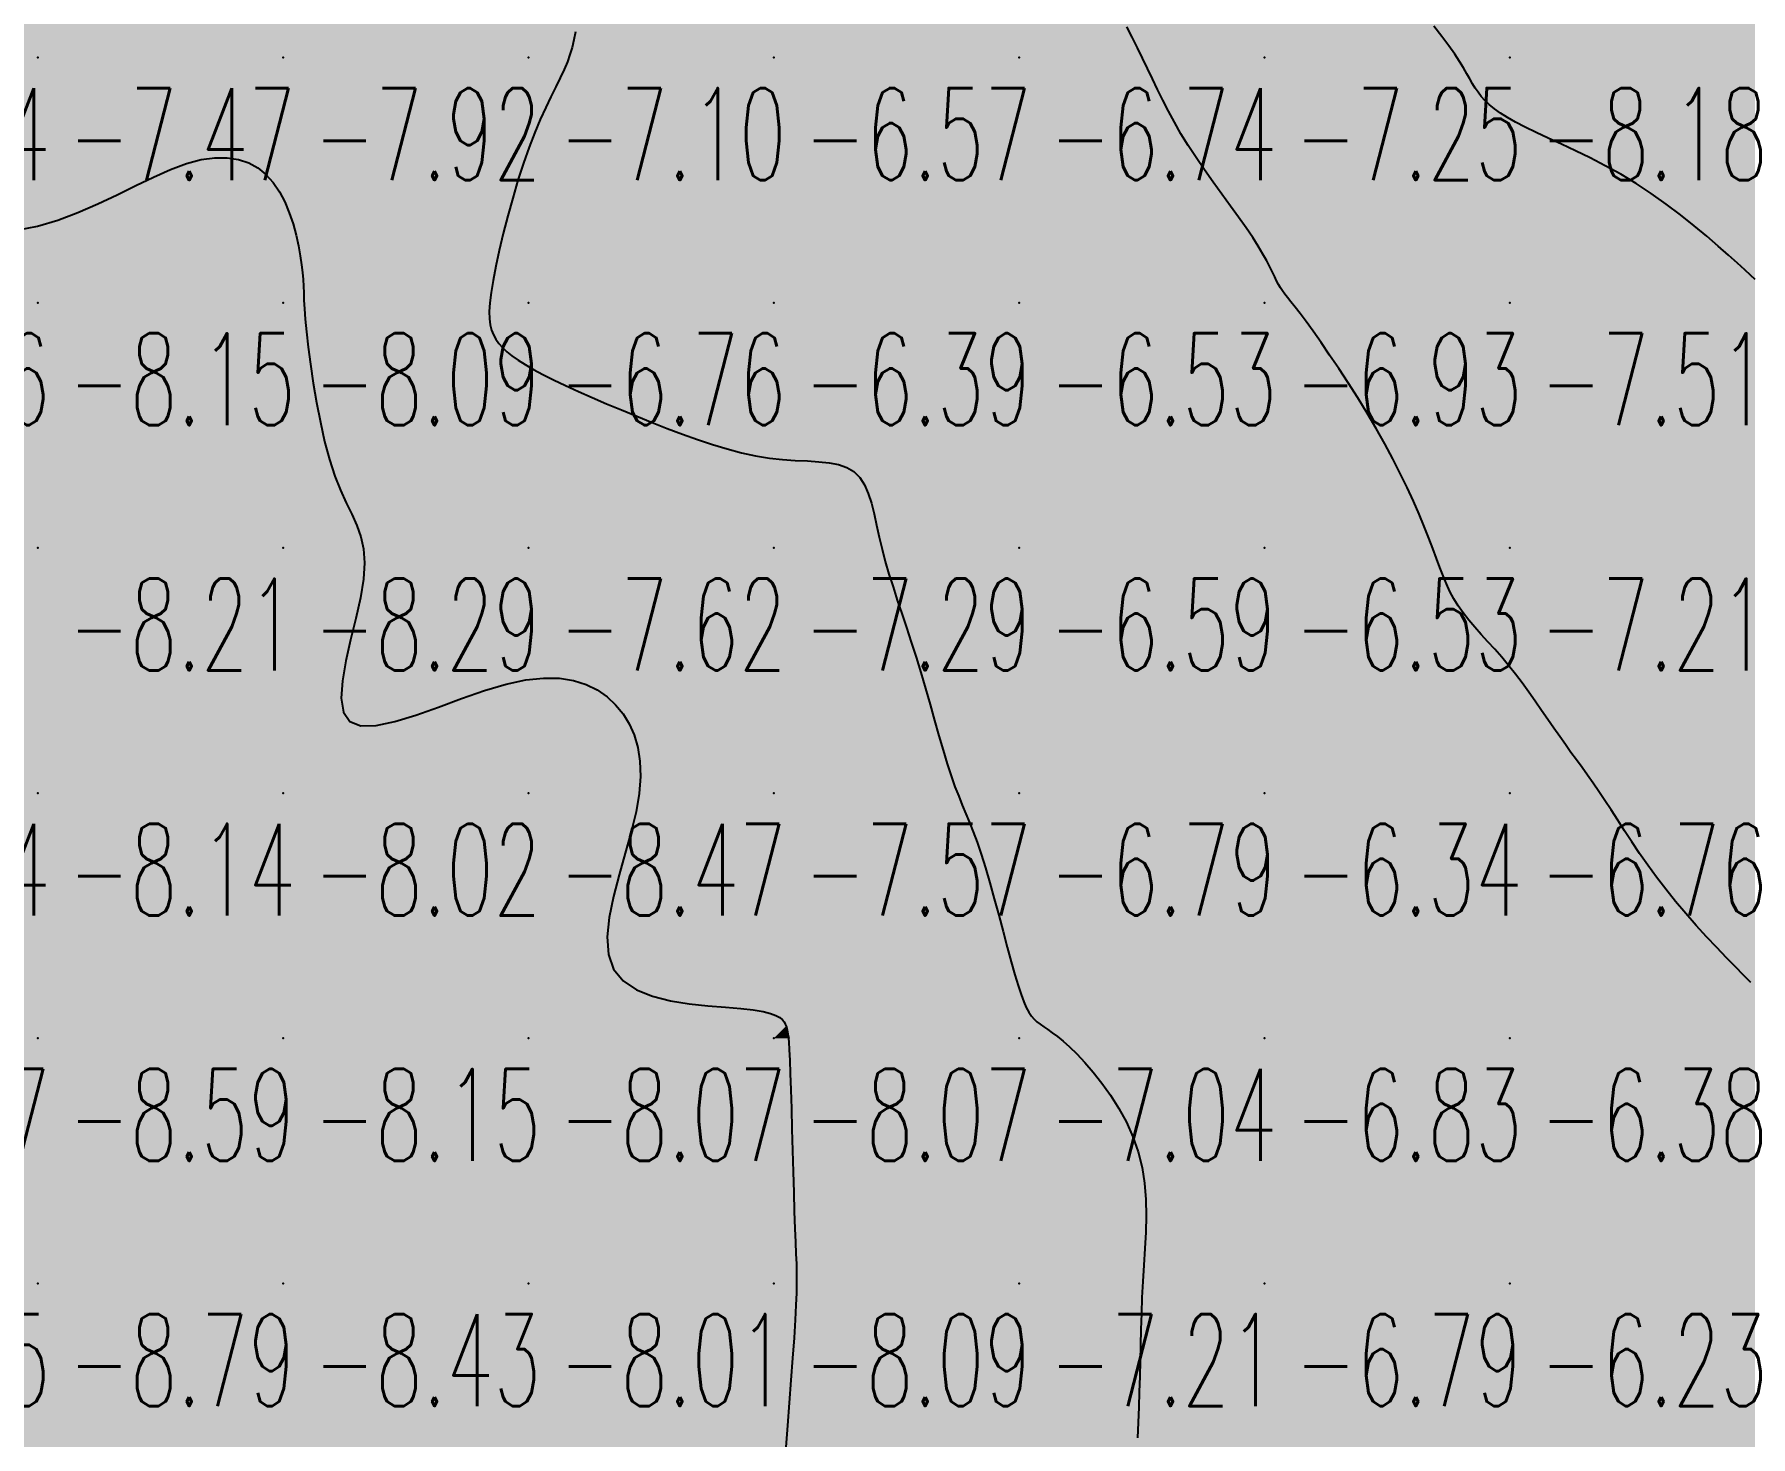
# Model space of a CAD drawing. Header units: millimetres. Extents: x 88261 to 90953, y 390274 to 392322.
# Drawn here: x 89930.1 to 90000.1, y 391111 to 391168.2 of the extents above; entities that cross this region are included whole.
import ezdxf
from ezdxf.enums import TextEntityAlignment as Align

# ---------------------------------------------------------------- set-up
doc = ezdxf.new("R2010")
doc.units = ezdxf.units.MM
doc.header["$LTSCALE"] = 25
for name, color, linetype in [('CN_03_00', 7, 'Continuous'), ('COTEAlt', 7, 'Continuous'), ('TN_COLORIAGE', 7, 'Continuous')]:
    doc.layers.add(name, color=color, linetype=linetype)
doc.styles.add('Simplex 1.0', font='Simplex.shx', dxfattribs={"width": 0.99, "height": 2.5})
doc.styles.get("Standard").update_dxf_attribs({"font": 'times.ttf'})

# ---------------------------------------------------------------- blocks, each defined once
blk = doc.blocks.new('COTE')
at = {"color": 0}
blk.add_point((0, 0), dxfattribs=at)
at = {"layer": 'COTEAlt'}
blk.add_attdef('ALT', text='', height=3.75, dxfattribs=at).set_placement((1.25, -1.25), align=Align.TOP_LEFT)

msp = doc.modelspace()

# ---------------------------------------------------------------- linework, layer by layer
at = {"layer": 'CN_03_00', "flags": 128}
for points, elevation in [([(89952.16, 391168.291), (89952.093, 391167.958), (89952.022, 391167.651), (89951.938, 391167.355), (89951.834, 391167.057), (89951.701, 391166.743), (89951.543, 391166.406), (89951.362, 391166.04), (89951.164, 391165.641), (89950.952, 391165.201), (89950.729, 391164.715), (89950.501, 391164.178), (89950.27, 391163.583), (89950.041, 391162.93), (89949.818, 391162.232), (89949.605, 391161.508), (89949.404, 391160.777), (89949.22, 391160.057), (89949.057, 391159.367), (89948.917, 391158.725), (89948.805, 391158.15), (89948.723, 391157.656), (89948.672, 391157.237), (89948.649, 391156.883), (89948.654, 391156.585), (89948.684, 391156.332), (89948.739, 391156.114), (89948.818, 391155.922), (89948.918, 391155.745), (89949.041, 391155.575), (89949.188, 391155.407), (89949.364, 391155.239), (89949.574, 391155.069), (89949.821, 391154.894), (89950.111, 391154.712), (89950.446, 391154.519), (89950.832, 391154.314), (89951.271, 391154.095), (89951.757, 391153.862), (89952.284, 391153.621), (89952.845, 391153.371), (89953.432, 391153.118), (89954.039, 391152.862), (89954.658, 391152.608), (89955.282, 391152.357), (89955.906, 391152.113), (89956.527, 391151.879), (89957.142, 391151.659), (89957.749, 391151.456), (89958.347, 391151.275), (89958.934, 391151.12), (89959.507, 391150.994), (89960.065, 391150.901), (89960.605, 391150.842), (89961.124, 391150.807), (89961.616, 391150.782), (89962.076, 391150.754), (89962.501, 391150.71), (89962.885, 391150.636), (89963.224, 391150.52), (89963.513, 391150.349), (89963.75, 391150.111), (89963.941, 391149.812), (89964.096, 391149.461), (89964.225, 391149.064), (89964.336, 391148.63), (89964.439, 391148.166), (89964.544, 391147.682), (89964.659, 391147.184), (89964.792, 391146.679), (89964.942, 391146.167), (89965.106, 391145.644), (89965.282, 391145.109), (89965.466, 391144.558), (89965.657, 391143.989), (89965.851, 391143.399), (89966.045, 391142.787), (89966.238, 391142.151), (89966.428, 391141.501), (89966.614, 391140.847), (89966.796, 391140.203), (89966.974, 391139.578), (89967.147, 391138.984), (89967.315, 391138.433), (89967.476, 391137.935), (89967.632, 391137.498), (89967.783, 391137.108), (89967.931, 391136.748), (89968.078, 391136.398), (89968.227, 391136.042), (89968.379, 391135.661), (89968.537, 391135.236), (89968.701, 391134.751), (89968.874, 391134.193), (89969.053, 391133.577), (89969.235, 391132.923), (89969.416, 391132.254), (89969.594, 391131.589), (89969.765, 391130.949), (89969.926, 391130.356), (89970.073, 391129.831), (89970.206, 391129.388), (89970.325, 391129.023), (89970.436, 391128.727), (89970.54, 391128.488), (89970.643, 391128.297), (89970.747, 391128.144), (89970.857, 391128.018), (89970.975, 391127.91), (89971.106, 391127.809), (89971.252, 391127.707), (89971.416, 391127.595), (89971.6, 391127.465), (89971.808, 391127.309), (89972.041, 391127.118), (89972.303, 391126.883), (89972.597, 391126.597), (89972.921, 391126.253), (89973.268, 391125.853), (89973.623, 391125.405), (89973.976, 391124.912), (89974.312, 391124.38), (89974.621, 391123.815), (89974.889, 391123.222), (89975.104, 391122.607), (89975.258, 391121.974), (89975.356, 391121.327), (89975.407, 391120.668), (89975.421, 391120.002), (89975.407, 391119.331), (89975.374, 391118.658), (89975.332, 391117.987), (89975.29, 391117.32), (89975.256, 391116.66), (89975.229, 391116.007), (89975.208, 391115.36), (89975.191, 391114.718), (89975.177, 391114.081), (89975.162, 391113.449), (89975.147, 391112.82), (89975.128, 391112.194), (89975.104, 391111.569), (89975.067, 391110.941)], -7), ([(90000.069, 391129.519), (89999.779, 391129.809), (89999.447, 391130.145), (89999.079, 391130.523), (89998.684, 391130.936), (89998.271, 391131.378), (89997.848, 391131.843), (89997.425, 391132.325), (89997.008, 391132.817), (89996.608, 391133.314), (89996.23, 391133.808), (89995.876, 391134.298), (89995.542, 391134.778), (89995.228, 391135.247), (89994.931, 391135.701), (89994.651, 391136.137), (89994.384, 391136.551), (89994.129, 391136.941), (89993.885, 391137.303), (89993.649, 391137.644), (89993.419, 391137.968), (89993.193, 391138.281), (89992.969, 391138.59), (89992.744, 391138.899), (89992.516, 391139.214), (89992.284, 391139.542), (89992.045, 391139.887), (89991.799, 391140.245), (89991.547, 391140.612), (89991.289, 391140.985), (89991.025, 391141.359), (89990.755, 391141.729), (89990.481, 391142.092), (89990.202, 391142.443), (89989.918, 391142.779), (89989.635, 391143.101), (89989.355, 391143.411), (89989.082, 391143.712), (89988.821, 391144.007), (89988.575, 391144.297), (89988.348, 391144.585), (89988.144, 391144.873), (89987.966, 391145.164), (89987.809, 391145.462), (89987.666, 391145.771), (89987.531, 391146.096), (89987.398, 391146.441), (89987.261, 391146.81), (89987.113, 391147.209), (89986.948, 391147.64), (89986.761, 391148.108), (89986.551, 391148.609), (89986.317, 391149.14), (89986.061, 391149.697), (89985.781, 391150.276), (89985.479, 391150.873), (89985.154, 391151.484), (89984.806, 391152.105), (89984.437, 391152.731), (89984.054, 391153.354), (89983.665, 391153.964), (89983.28, 391154.55), (89982.906, 391155.103), (89982.553, 391155.613), (89982.229, 391156.071), (89981.942, 391156.465), (89981.699, 391156.791), (89981.497, 391157.055), (89981.329, 391157.269), (89981.191, 391157.444), (89981.077, 391157.591), (89980.981, 391157.722), (89980.897, 391157.847), (89980.821, 391157.978), (89980.745, 391158.125), (89980.666, 391158.292), (89980.576, 391158.482), (89980.469, 391158.699), (89980.341, 391158.945), (89980.186, 391159.224), (89979.997, 391159.54), (89979.769, 391159.894), (89979.498, 391160.289), (89979.192, 391160.72), (89978.86, 391161.179), (89978.511, 391161.659), (89978.154, 391162.153), (89977.801, 391162.654), (89977.458, 391163.154), (89977.138, 391163.648), (89976.845, 391164.128), (89976.578, 391164.596), (89976.334, 391165.052), (89976.106, 391165.498), (89975.892, 391165.936), (89975.686, 391166.368), (89975.484, 391166.794), (89975.282, 391167.216), (89975.075, 391167.637), (89974.861, 391168.061), (89974.638, 391168.492)], -7), ([(90000.245, 391158.183), (90000.061, 391158.358), (89999.825, 391158.576), (89999.53, 391158.845), (89999.17, 391159.17), (89998.75, 391159.54), (89998.277, 391159.946), (89997.76, 391160.375), (89997.206, 391160.817), (89996.622, 391161.259), (89996.016, 391161.69), (89995.396, 391162.099), (89994.769, 391162.476), (89994.143, 391162.823), (89993.527, 391163.14), (89992.928, 391163.432), (89992.356, 391163.701), (89991.818, 391163.949), (89991.322, 391164.179), (89990.877, 391164.393), (89990.488, 391164.595), (89990.153, 391164.787), (89989.866, 391164.969), (89989.621, 391165.145), (89989.413, 391165.316), (89989.237, 391165.484), (89989.087, 391165.651), (89988.957, 391165.819), (89988.841, 391165.991), (89988.733, 391166.171), (89988.623, 391166.365), (89988.503, 391166.577), (89988.365, 391166.813), (89988.202, 391167.078), (89988.004, 391167.378), (89987.763, 391167.717), (89987.475, 391168.099), (89987.148, 391168.523)], -8), ([(89929.395, 391160.196), (89930.225, 391160.36), (89931.055, 391160.606), (89931.877, 391160.916), (89932.685, 391161.267), (89933.473, 391161.64), (89934.235, 391162.012), (89934.965, 391162.362), (89935.658, 391162.669), (89936.306, 391162.911), (89936.907, 391163.072), (89937.459, 391163.151), (89937.965, 391163.153), (89938.425, 391163.081), (89938.841, 391162.939), (89939.214, 391162.733), (89939.546, 391162.465), (89939.838, 391162.14), (89940.092, 391161.763), (89940.309, 391161.347), (89940.494, 391160.905), (89940.647, 391160.45), (89940.771, 391159.997), (89940.87, 391159.559), (89940.945, 391159.15), (89940.999, 391158.782), (89941.035, 391158.465), (89941.057, 391158.183), (89941.071, 391157.914), (89941.082, 391157.639), (89941.094, 391157.335), (89941.114, 391156.982), (89941.145, 391156.56), (89941.194, 391156.046), (89941.265, 391155.429), (89941.357, 391154.726), (89941.47, 391153.963), (89941.605, 391153.167), (89941.761, 391152.363), (89941.937, 391151.578), (89942.133, 391150.838), (89942.349, 391150.169), (89942.582, 391149.588), (89942.82, 391149.077), (89943.048, 391148.609), (89943.251, 391148.157), (89943.415, 391147.694), (89943.525, 391147.193), (89943.566, 391146.627), (89943.525, 391145.969), (89943.394, 391145.204), (89943.204, 391144.363), (89942.993, 391143.489), (89942.798, 391142.627), (89942.66, 391141.819), (89942.615, 391141.108), (89942.701, 391140.539), (89942.959, 391140.153), (89943.412, 391139.982), (89944.037, 391139.997), (89944.797, 391140.157), (89945.655, 391140.42), (89946.574, 391140.746), (89947.518, 391141.093), (89948.45, 391141.42), (89949.332, 391141.685), (89950.136, 391141.856), (89950.858, 391141.931), (89951.506, 391141.92), (89952.083, 391141.83), (89952.595, 391141.669), (89953.048, 391141.444), (89953.447, 391141.166), (89953.796, 391140.84), (89954.1, 391140.473), (89954.355, 391140.064), (89954.559, 391139.607), (89954.705, 391139.099), (89954.789, 391138.536), (89954.809, 391137.913), (89954.758, 391137.227), (89954.632, 391136.473), (89954.434, 391135.653), (89954.192, 391134.786), (89953.939, 391133.899), (89953.71, 391133.017), (89953.538, 391132.166), (89953.459, 391131.372), (89953.505, 391130.66), (89953.712, 391130.057), (89954.101, 391129.58), (89954.645, 391129.219), (89955.302, 391128.956), (89956.034, 391128.771), (89956.8, 391128.648), (89957.56, 391128.566), (89958.274, 391128.51), (89958.902, 391128.459), (89959.412, 391128.399), (89959.811, 391128.33), (89960.114, 391128.252), (89960.336, 391128.168), (89960.492, 391128.081), (89960.596, 391127.992), (89960.664, 391127.903), (89960.711, 391127.817), (89960.749, 391127.732), (89960.782, 391127.634), (89960.81, 391127.506), (89960.835, 391127.33), (89960.858, 391127.09), (89960.879, 391126.767), (89960.899, 391126.344), (89960.919, 391125.805), (89960.941, 391125.139), (89960.964, 391124.372), (89960.987, 391123.536), (89961.011, 391122.665), (89961.035, 391121.791), (89961.059, 391120.947), (89961.083, 391120.167), (89961.106, 391119.482), (89961.129, 391118.916), (89961.149, 391118.446), (89961.165, 391118.038), (89961.175, 391117.658), (89961.177, 391117.274), (89961.169, 391116.851), (89961.15, 391116.356), (89961.117, 391115.755), (89961.071, 391115.027), (89961.012, 391114.196), (89960.946, 391113.297), (89960.875, 391112.368), (89960.803, 391111.443), (89960.732, 391110.56)], -8)]:
    msp.add_lwpolyline(points, dxfattribs=dict(at, elevation=elevation))
at = {"layer": 'TN_COLORIAGE', "color": 161}
for points in [[(89927.821, 391174.811, -7.471), (89925.709, 391167.239, -7.471), (89930.249, 391177.239, -7.471), (89930.249, 391167.239, -7.471)], [(89930.249, 391177.239, -7.779), (89930.249, 391167.239, -7.779), (89940.249, 391177.239, -7.779)], [(89930.249, 391167.239, -7.779), (89940.249, 391167.239, -7.779), (89940.249, 391177.239, -7.779)], [(89940.249, 391177.239, -7.348), (89940.249, 391167.239, -7.348), (89950.249, 391177.239, -7.348)], [(89940.249, 391167.239, -7.348), (89950.249, 391167.239, -7.348), (89950.249, 391177.239, -7.348)], [(89950.249, 391177.239, -7), (89954.713, 391177.239, -7), (89950.249, 391167.239, -7), (89952.138, 391169.129, -7)], [(89980.249, 391177.239, -7), (89973.547, 391170.538, -7), (89980.249, 391167.239, -7), (89975.333, 391167.239, -7)], [(89983.513, 391177.239, -7.247), (89984.564, 391171.554, -7.247), (89980.249, 391177.239, -7.247), (89980.249, 391167.239, -7.247)], [(89988.304, 391167.239, -7.247), (89984.564, 391171.554, -7.247), (89980.249, 391167.239, -7.247)], [(89952.138, 391169.129, -7.101), (89952.154, 391167.239, -7.101), (89950.249, 391167.239, -7.101)], [(89930.249, 391159.457, -7.471), (89923.519, 391160.51, -7.471), (89930.249, 391167.239, -7.471)], [(89923.519, 391160.51, -7.471), (89925.709, 391167.239, -7.471), (89930.249, 391167.239, -7.471)], [(89936.835, 391163.826, -7.471), (89930.249, 391159.457, -7.471), (89940.249, 391167.239, -7.471), (89930.249, 391167.239, -7.471)], [(89940.249, 391162.706, -7.922), (89936.835, 391163.826, -7.922), (89940.249, 391167.239, -7.922)], [(89940.249, 391162.706, -7.101), (89941.197, 391158.187, -7.101), (89940.249, 391167.239, -7.101), (89950.249, 391167.239, -7.101)], [(89941.197, 391158.187, -7), (89940.957, 391157.239, -7), (89950.249, 391167.239, -7), (89948.471, 391157.239, -7)], [(89948.471, 391157.239, -7.101), (89950.249, 391164.256, -7.101), (89950.249, 391167.239, -7.101)], [(89952.154, 391167.239, -7.101), (89950.249, 391164.256, -7.101), (89950.249, 391167.239, -7.101)], [(89976.811, 391163.801, -7.247), (89975.333, 391167.239, -7.247), (89980.249, 391167.239, -7.247)], [(89976.811, 391163.801, -7.247), (89980.249, 391159.442, -7.247), (89980.249, 391167.239, -7.247)], [(89988.304, 391167.239, -7), (89988.797, 391165.787, -7), (89980.249, 391167.239, -7), (89980.806, 391157.797, -7)], [(89980.806, 391157.797, -7.247), (89980.249, 391159.442, -7.247), (89980.249, 391167.239, -7.247)], [(89990.249, 391164.528, -7), (89988.797, 391165.787, -7), (89990.249, 391157.239, -7), (89980.806, 391157.797, -7)], [(89990.249, 391164.528, -7.511), (89995.469, 391162.46, -7.511), (89990.249, 391157.239, -7.511)], [(90000.249, 391158.227, -7.511), (89995.469, 391162.46, -7.511), (90000.249, 391157.239, -7.511), (89990.249, 391157.239, -7.511)], [(89980.806, 391157.797, -7.511), (89981.45, 391157.239, -7.511), (89990.249, 391157.239, -7.511)], [(89940.957, 391157.239, -7), (89942.143, 391149.134, -7), (89948.471, 391157.239, -7), (89948.698, 391155.688, -7)], [(89985.047, 391152.038, -7.511), (89981.45, 391157.239, -7.511), (89990.249, 391157.239, -7.511)], [(89990.249, 391157.239, -7), (89985.047, 391152.038, -7), (89990.249, 391147.239, -7), (89987.197, 391147.239, -7)], [(89990.249, 391157.239, -7.951), (89990.249, 391147.239, -7.951), (90000.249, 391157.239, -7.951)], [(89990.249, 391147.239, -7.951), (90000.249, 391147.239, -7.951), (90000.249, 391157.239, -7.951)], [(89944.568, 391147.239, -7), (89942.143, 391149.134, -7), (89950.249, 391147.239, -7), (89948.698, 391155.688, -7)], [(89948.698, 391155.688, -7.62), (89950.249, 391154.477, -7.62), (89950.249, 391147.239, -7.62)], [(89955.299, 391152.29, -7.62), (89950.249, 391154.477, -7.62), (89950.249, 391147.239, -7.62)], [(89950.249, 391147.239, -7), (89955.299, 391152.29, -7), (89960.249, 391147.239, -7), (89960.249, 391150.507, -7)], [(89960.249, 391150.507, -7.295), (89964.096, 391151.086, -7.295), (89960.249, 391147.239, -7.295)], [(89964.096, 391151.086, -7.295), (89964.447, 391147.239, -7.295), (89960.249, 391147.239, -7.295)], [(89940.734, 391137.724, -7.62), (89944.568, 391147.239, -7.62), (89950.249, 391147.239, -7.62)], [(89940.734, 391137.724, -7.62), (89950.249, 391142.783, -7.62), (89950.249, 391147.239, -7.62)], [(89950.249, 391142.783, -7.295), (89954.263, 391141.254, -7.295), (89950.249, 391147.239, -7.295), (89960.249, 391147.239, -7.295)], [(89955.473, 391137.239, -7.295), (89954.263, 391141.254, -7.295), (89960.249, 391137.239, -7.295), (89960.249, 391147.239, -7.295)], [(89960.249, 391137.239, -7), (89966.07, 391143.06, -7), (89960.249, 391147.239, -7), (89964.447, 391147.239, -7)], [(89987.855, 391144.845, -7.207), (89987.197, 391147.239, -7.207), (89990.249, 391147.239, -7.207)], [(89987.855, 391144.845, -7.207), (89990.249, 391142.616, -7.207), (89990.249, 391147.239, -7.207)], [(90000.249, 391147.239, -7), (89992.359, 391139.35, -7), (89990.249, 391147.239, -7), (89990.249, 391142.616, -7)], [(90000.249, 391147.239, -7), (89992.359, 391139.35, -7), (90000.249, 391137.239, -7), (89994.018, 391137.239, -7)], [(89966.07, 391143.06, -7.568), (89967.546, 391137.239, -7.568), (89960.249, 391137.239, -7.568)], [(89951.638, 391128.628, -7.568), (89955.473, 391137.239, -7.568), (89960.249, 391137.239, -7.568)], [(89960.249, 391128.589, -7.568), (89951.638, 391128.628, -7.568), (89960.249, 391137.239, -7.568)], [(89960.249, 391128.589, -7), (89960.777, 391127.768, -7), (89960.249, 391137.239, -7), (89968.603, 391135.594, -7)], [(89968.603, 391135.594, -7.568), (89967.546, 391137.239, -7.568), (89960.249, 391137.239, -7.568)], [(89996.345, 391133.336, -7.398), (89994.018, 391137.239, -7.398), (90000.249, 391137.239, -7.398)], [(89996.345, 391133.336, -7.398), (90000.249, 391129.299, -7.398), (90000.249, 391137.239, -7.398)], [(89960.907, 391127.239, -7), (89960.777, 391127.768, -7), (89970.249, 391127.239, -7), (89968.603, 391135.594, -7)], [(89968.603, 391135.594, -7.042), (89970.249, 391128.889, -7.042), (89970.249, 391127.239, -7.042)], [(89970.842, 391127.833, -7.042), (89970.249, 391128.889, -7.042), (89970.249, 391127.239, -7.042)], [(89970.842, 391127.833, -7.042), (89972.234, 391127.239, -7.042), (89970.249, 391127.239, -7.042)], [(89960.907, 391127.239, -7.042), (89961.113, 391118.104, -7.042), (89970.249, 391127.239, -7.042)], [(89961.278, 391117.239, -7.042), (89961.113, 391118.104, -7.042), (89970.249, 391117.239, -7.042), (89970.249, 391127.239, -7.042)], [(89970.249, 391117.239, -7), (89975.8, 391122.791, -7), (89970.249, 391127.239, -7), (89972.234, 391127.239, -7)], [(89975.19, 391117.239, -7.209), (89975.8, 391122.791, -7.209), (89970.249, 391117.239, -7.209)], [(89960.479, 391107.47, -7.209), (89961.278, 391117.239, -7.209), (89970.249, 391117.239, -7.209)], [(89960.479, 391107.47, -7.208), (89960.479, 391107.239, -7.208), (89970.249, 391117.239, -7.208), (89970.249, 391107.239, -7.208)], [(89970.249, 391117.239, -7), (89975.19, 391117.239, -7), (89970.249, 391107.239, -7), (89975.18, 391112.171, -7)], [(89974.859, 391107.239, -7.208), (89975.18, 391112.171, -7.208), (89970.249, 391107.239, -7.208)]]:
    msp.add_solid(points, dxfattribs=at)
at = {"layer": 'TN_COLORIAGE', "color": 151}
for points in [[(89952.154, 391167.239, -6.568), (89952.138, 391169.129, -6.568), (89960.249, 391167.239, -6.568), (89960.249, 391177.239, -6.568)], [(89969.674, 391176.664, -6.568), (89969.679, 391177.239, -6.568), (89960.249, 391167.239, -6.568), (89960.249, 391177.239, -6.568)], [(89970.249, 391176.313, -6.572), (89969.674, 391176.664, -6.572), (89970.249, 391167.239, -6.572), (89960.249, 391167.239, -6.572)], [(89970.249, 391176.313, -6.744), (89973.547, 391170.538, -6.744), (89970.249, 391167.239, -6.744)], [(89975.333, 391167.239, -6.744), (89973.547, 391170.538, -6.744), (89970.249, 391167.239, -6.744)], [(89950.249, 391164.256, -6.572), (89952.154, 391167.239, -6.572), (89950.249, 391157.239, -6.572), (89960.249, 391167.239, -6.572)], [(89950.249, 391157.239, -6.572), (89960.249, 391157.239, -6.572), (89960.249, 391167.239, -6.572)], [(89960.249, 391167.239, -6.744), (89960.249, 391157.239, -6.744), (89970.249, 391167.239, -6.744)], [(89960.249, 391157.239, -6.744), (89970.249, 391157.239, -6.744), (89970.249, 391167.239, -6.744)], [(89975.333, 391167.239, -6.528), (89976.811, 391163.801, -6.528), (89970.249, 391167.239, -6.528), (89970.249, 391157.239, -6.528)], [(89950.249, 391164.256, -6.763), (89948.471, 391157.239, -6.763), (89950.249, 391157.239, -6.763)], [(89980.249, 391159.442, -6.528), (89976.811, 391163.801, -6.528), (89980.249, 391157.239, -6.528), (89970.249, 391157.239, -6.528)], [(89980.249, 391159.442, -6.93), (89980.806, 391157.797, -6.93), (89980.249, 391157.239, -6.93)], [(89981.45, 391157.239, -6.93), (89980.806, 391157.797, -6.93), (89980.249, 391157.239, -6.93)], [(89948.471, 391157.239, -6.763), (89948.698, 391155.688, -6.763), (89950.249, 391157.239, -6.763)], [(89950.249, 391154.477, -6.763), (89948.698, 391155.688, -6.763), (89950.249, 391157.239, -6.763)], [(89950.249, 391154.477, -6.393), (89955.299, 391152.29, -6.393), (89950.249, 391157.239, -6.393), (89960.249, 391157.239, -6.393)], [(89960.249, 391150.507, -6.393), (89955.299, 391152.29, -6.393), (89960.249, 391157.239, -6.393)], [(89964.096, 391151.086, -6.393), (89960.249, 391150.507, -6.393), (89970.249, 391157.239, -6.393), (89960.249, 391157.239, -6.393)], [(89964.447, 391147.239, -6.528), (89964.096, 391151.086, -6.528), (89970.249, 391147.239, -6.528), (89970.249, 391157.239, -6.528)], [(89970.249, 391157.239, -6.93), (89970.249, 391147.239, -6.93), (89980.249, 391157.239, -6.93)], [(89970.249, 391147.239, -6.93), (89980.249, 391147.239, -6.93), (89980.249, 391157.239, -6.93)], [(89981.45, 391157.239, -6.528), (89985.047, 391152.038, -6.528), (89980.249, 391157.239, -6.528), (89980.249, 391147.239, -6.528)], [(89987.197, 391147.239, -6.528), (89985.047, 391152.038, -6.528), (89980.249, 391147.239, -6.528)], [(89964.447, 391147.239, -6.592), (89966.07, 391143.06, -6.592), (89970.249, 391147.239, -6.592)], [(89967.546, 391137.239, -6.592), (89966.07, 391143.06, -6.592), (89970.249, 391137.239, -6.592), (89970.249, 391147.239, -6.592)], [(89970.249, 391147.239, -6.528), (89970.249, 391137.239, -6.528), (89980.249, 391147.239, -6.528)], [(89970.249, 391137.239, -6.528), (89980.249, 391137.239, -6.528), (89980.249, 391147.239, -6.528)], [(89987.197, 391147.239, -6.342), (89987.855, 391144.845, -6.342), (89980.249, 391147.239, -6.342), (89980.249, 391137.239, -6.342)], [(89990.249, 391142.616, -6.342), (89987.855, 391144.845, -6.342), (89990.249, 391137.239, -6.342), (89980.249, 391137.239, -6.342)], [(89990.249, 391142.616, -6.759), (89992.359, 391139.35, -6.759), (89990.249, 391137.239, -6.759)], [(89994.018, 391137.239, -6.759), (89992.359, 391139.35, -6.759), (89990.249, 391137.239, -6.759)], [(89967.546, 391137.239, -6.79), (89968.603, 391135.594, -6.79), (89970.249, 391137.239, -6.79)], [(89970.249, 391128.889, -6.79), (89968.603, 391135.594, -6.79), (89970.249, 391137.239, -6.79)], [(89970.249, 391128.889, -6.342), (89970.842, 391127.833, -6.342), (89970.249, 391137.239, -6.342), (89980.249, 391137.239, -6.342)], [(89972.234, 391127.239, -6.342), (89970.842, 391127.833, -6.342), (89980.249, 391127.239, -6.342), (89980.249, 391137.239, -6.342)], [(89980.249, 391137.239, -6.759), (89980.249, 391127.239, -6.759), (89990.249, 391137.239, -6.759)], [(89980.249, 391127.239, -6.759), (89990.249, 391127.239, -6.759), (89990.249, 391137.239, -6.759)], [(89994.018, 391137.239, -6.378), (89996.345, 391133.336, -6.378), (89990.249, 391137.239, -6.378), (89990.249, 391127.239, -6.378)], [(90000.249, 391129.299, -6.378), (89996.345, 391133.336, -6.378), (90000.249, 391127.239, -6.378), (89990.249, 391127.239, -6.378)], [(89972.234, 391127.239, -6.832), (89975.8, 391122.791, -6.832), (89980.249, 391127.239, -6.832)], [(89975.8, 391122.791, -6.786), (89975.19, 391117.239, -6.786), (89980.249, 391127.239, -6.786), (89980.249, 391117.239, -6.786)], [(89980.249, 391127.239, -6.378), (89980.249, 391117.239, -6.378), (89990.249, 391127.239, -6.378)], [(89980.249, 391117.239, -6.378), (89990.249, 391117.239, -6.378), (89990.249, 391127.239, -6.378)], [(89990.249, 391127.239, -6.897), (89990.249, 391117.239, -6.897), (90000.249, 391127.239, -6.897)], [(89990.249, 391117.239, -6.897), (90000.249, 391117.239, -6.897), (90000.249, 391127.239, -6.897)], [(89975.18, 391112.171, -6.756), (89974.859, 391107.239, -6.756), (89980.249, 391117.239, -6.756), (89980.249, 391107.239, -6.756)], [(89975.18, 391112.171, -6.786), (89975.19, 391117.239, -6.786), (89980.249, 391117.239, -6.786)], [(89980.249, 391117.239, -6.231), (89980.249, 391107.239, -6.231), (89990.249, 391117.239, -6.231)], [(89980.249, 391107.239, -6.231), (89990.249, 391107.239, -6.231), (89990.249, 391117.239, -6.231)], [(89990.249, 391117.239, -6.74), (89990.249, 391107.239, -6.74), (90000.249, 391117.239, -6.74)], [(89990.249, 391107.239, -6.74), (90000.249, 391107.239, -6.74), (90000.249, 391117.239, -6.74)]]:
    msp.add_solid(points, dxfattribs=at)
at = {"layer": 'TN_COLORIAGE', "color": 171}
for points in [[(89990.249, 391177.239, -8), (89984.564, 391171.554, -8), (89990.249, 391167.239, -8), (89988.304, 391167.239, -8)], [(89990.249, 391177.239, -8.954), (89990.249, 391167.239, -8.954), (90000.249, 391177.239, -8.954)], [(89990.249, 391167.239, -8.954), (90000.249, 391167.239, -8.954), (90000.249, 391177.239, -8.954)], [(89988.797, 391165.787, -8.182), (89988.304, 391167.239, -8.182), (89990.249, 391167.239, -8.182)], [(89988.797, 391165.787, -8.182), (89990.249, 391164.528, -8.182), (89990.249, 391167.239, -8.182)], [(90000.249, 391167.239, -8), (89995.469, 391162.46, -8), (89990.249, 391167.239, -8), (89990.249, 391164.528, -8)], [(89995.469, 391162.46, -8.447), (90000.249, 391158.227, -8.447), (90000.249, 391167.239, -8.447)], [(89930.249, 391159.457, -8.151), (89936.835, 391163.826, -8.151), (89930.249, 391157.239, -8.151)], [(89930.249, 391157.239, -8), (89936.835, 391163.826, -8), (89940.249, 391157.239, -8), (89940.249, 391162.706, -8)], [(89941.197, 391158.187, -8.094), (89940.249, 391162.706, -8.094), (89940.249, 391157.239, -8.094)], [(89920.249, 391157.239, -8), (89923.519, 391160.51, -8), (89930.249, 391157.239, -8), (89930.249, 391159.457, -8)], [(89940.957, 391157.239, -8.094), (89941.197, 391158.187, -8.094), (89940.249, 391157.239, -8.094)], [(89920.249, 391147.239, -8.151), (89930.249, 391147.239, -8.151), (89930.249, 391157.239, -8.151)], [(89920.249, 391157.239, -8.151), (89920.249, 391147.239, -8.151), (89930.249, 391157.239, -8.151)], [(89930.249, 391157.239, -8.094), (89930.249, 391147.239, -8.094), (89940.249, 391157.239, -8.094)], [(89930.249, 391147.239, -8.094), (89940.249, 391147.239, -8.094), (89940.249, 391157.239, -8.094)], [(89940.249, 391147.239, -8), (89942.143, 391149.134, -8), (89940.249, 391157.239, -8), (89940.957, 391157.239, -8)], [(89942.143, 391149.134, -8.289), (89944.568, 391147.239, -8.289), (89940.249, 391147.239, -8.289)], [(89920.249, 391137.239, -8.211), (89930.249, 391137.239, -8.211), (89930.249, 391147.239, -8.211)], [(89920.249, 391147.239, -8.211), (89920.249, 391137.239, -8.211), (89930.249, 391147.239, -8.211)], [(89930.249, 391147.239, -8.289), (89930.249, 391137.239, -8.289), (89940.249, 391147.239, -8.289)], [(89930.249, 391137.239, -8.289), (89940.249, 391137.239, -8.289), (89940.249, 391147.239, -8.289)], [(89940.249, 391147.239, -8), (89944.568, 391147.239, -8), (89940.249, 391137.239, -8), (89940.734, 391137.724, -8)], [(89950.249, 391137.239, -8), (89950.249, 391142.783, -8), (89940.249, 391137.239, -8), (89940.734, 391137.724, -8)], [(89954.263, 391141.254, -8.473), (89950.249, 391142.783, -8.473), (89950.249, 391137.239, -8.473)], [(89954.263, 391141.254, -8.473), (89955.473, 391137.239, -8.473), (89950.249, 391137.239, -8.473)], [(89920.249, 391134.26, -8.136), (89923.22, 391130.21, -8.136), (89920.249, 391137.239, -8.136), (89930.249, 391137.239, -8.136)], [(89924.935, 391127.239, -8.136), (89923.22, 391130.21, -8.136), (89930.249, 391127.239, -8.136), (89930.249, 391137.239, -8.136)], [(89930.249, 391137.239, -8.019), (89930.249, 391127.239, -8.019), (89940.249, 391137.239, -8.019)], [(89930.249, 391127.239, -8.019), (89940.249, 391127.239, -8.019), (89940.249, 391137.239, -8.019)], [(89940.249, 391137.239, -8.473), (89940.249, 391127.239, -8.473), (89950.249, 391137.239, -8.473)], [(89940.249, 391127.239, -8.473), (89950.249, 391127.239, -8.473), (89950.249, 391137.239, -8.473)], [(89950.249, 391137.239, -8), (89955.473, 391137.239, -8), (89950.249, 391127.239, -8), (89951.638, 391128.628, -8)], [(89950.249, 391127.239, -8), (89951.638, 391128.628, -8), (89960.249, 391127.239, -8), (89960.249, 391128.589, -8)], [(89960.777, 391127.768, -8.067), (89960.249, 391128.589, -8.067), (89960.249, 391127.239, -8.067)], [(89960.777, 391127.768, -8.067), (89960.907, 391127.239, -8.067), (89960.249, 391127.239, -8.067)], [(89926.496, 391117.239, -8.586), (89924.852, 391121.843, -8.586), (89930.249, 391117.239, -8.586), (89930.249, 391127.239, -8.586)], [(89924.852, 391121.843, -8.586), (89924.935, 391127.239, -8.586), (89930.249, 391127.239, -8.586)], [(89930.249, 391127.239, -8.148), (89930.249, 391117.239, -8.148), (89940.249, 391127.239, -8.148)], [(89930.249, 391117.239, -8.148), (89940.249, 391117.239, -8.148), (89940.249, 391127.239, -8.148)], [(89940.249, 391127.239, -8.07), (89940.249, 391117.239, -8.07), (89950.249, 391127.239, -8.07)], [(89940.249, 391117.239, -8.07), (89950.249, 391117.239, -8.07), (89950.249, 391127.239, -8.07)], [(89950.249, 391127.239, -8.067), (89950.249, 391117.239, -8.067), (89960.249, 391127.239, -8.067)], [(89950.249, 391117.239, -8.067), (89960.249, 391117.239, -8.067), (89960.249, 391127.239, -8.067)], [(89960.249, 391117.239, -8), (89961.113, 391118.104, -8), (89960.249, 391127.239, -8), (89960.907, 391127.239, -8)], [(89961.113, 391118.104, -8.091), (89961.278, 391117.239, -8.091), (89960.249, 391117.239, -8.091)], [(89920.249, 391107.239, -8.788), (89930.249, 391107.239, -8.788), (89930.249, 391117.239, -8.788)], [(89920.249, 391110.386, -8.788), (89926.496, 391117.239, -8.788), (89920.249, 391107.239, -8.788), (89930.249, 391117.239, -8.788)], [(89930.249, 391117.239, -8.427), (89930.249, 391107.239, -8.427), (89940.249, 391117.239, -8.427)], [(89930.249, 391107.239, -8.427), (89940.249, 391107.239, -8.427), (89940.249, 391117.239, -8.427)], [(89940.249, 391117.239, -8.007), (89940.249, 391107.239, -8.007), (89950.249, 391117.239, -8.007)], [(89940.249, 391107.239, -8.007), (89950.249, 391107.239, -8.007), (89950.249, 391117.239, -8.007)], [(89950.249, 391117.239, -8.091), (89950.249, 391107.239, -8.091), (89960.249, 391117.239, -8.091)], [(89950.249, 391107.239, -8.091), (89960.249, 391107.239, -8.091), (89960.249, 391117.239, -8.091)], [(89960.249, 391117.239, -8), (89961.278, 391117.239, -8), (89960.249, 391107.239, -8), (89960.479, 391107.47, -8)]]:
    msp.add_solid(points, dxfattribs=at)

# ---------------------------------------------------------------- block references
at = {"layer": 'COTEAlt'}
ref = msp.add_blockref('COTE', (89920.249, 391167.239), dxfattribs=at)
ref.add_attrib('ALT', '-8.64', dxfattribs={"height": 3.75, "style": 'Simplex 1.0', "width": 0.6}).set_placement((89921.499, 391165.989), align=Align.TOP_LEFT)
ref = msp.add_blockref('COTE', (89930.249, 391167.239), dxfattribs=at)
ref.add_attrib('ALT', '-7.47', dxfattribs={"height": 3.75, "style": 'Simplex 1.0', "width": 0.6}).set_placement((89931.499, 391165.989), align=Align.TOP_LEFT)
ref = msp.add_blockref('COTE', (89940.249, 391167.239), dxfattribs=at)
ref.add_attrib('ALT', '-7.92', dxfattribs={"height": 3.75, "style": 'Simplex 1.0', "width": 0.6}).set_placement((89941.499, 391165.989), align=Align.TOP_LEFT)
ref = msp.add_blockref('COTE', (89950.249, 391167.239), dxfattribs=at)
ref.add_attrib('ALT', '-7.10', dxfattribs={"height": 3.75, "style": 'Simplex 1.0', "width": 0.6}).set_placement((89951.499, 391165.989), align=Align.TOP_LEFT)
ref = msp.add_blockref('COTE', (89960.249, 391167.239), dxfattribs=at)
ref.add_attrib('ALT', '-6.57', dxfattribs={"height": 3.75, "style": 'Simplex 1.0', "width": 0.6}).set_placement((89961.499, 391165.989), align=Align.TOP_LEFT)
ref = msp.add_blockref('COTE', (89970.249, 391167.239), dxfattribs=at)
ref.add_attrib('ALT', '-6.74', dxfattribs={"height": 3.75, "style": 'Simplex 1.0', "width": 0.6}).set_placement((89971.499, 391165.989), align=Align.TOP_LEFT)
ref = msp.add_blockref('COTE', (89980.249, 391167.239), dxfattribs=at)
ref.add_attrib('ALT', '-7.25', dxfattribs={"height": 3.75, "style": 'Simplex 1.0', "width": 0.6}).set_placement((89981.499, 391165.989), align=Align.TOP_LEFT)
ref = msp.add_blockref('COTE', (89990.249, 391167.239), dxfattribs=at)
ref.add_attrib('ALT', '-8.18', dxfattribs={"height": 3.75, "style": 'Simplex 1.0', "width": 0.6}).set_placement((89991.499, 391165.989), align=Align.TOP_LEFT)
ref = msp.add_blockref('COTE', (89920.249, 391157.239), dxfattribs=at)
ref.add_attrib('ALT', '-8.26', dxfattribs={"height": 3.75, "style": 'Simplex 1.0', "width": 0.6}).set_placement((89921.499, 391155.989), align=Align.TOP_LEFT)
ref = msp.add_blockref('COTE', (89930.249, 391157.239), dxfattribs=at)
ref.add_attrib('ALT', '-8.15', dxfattribs={"height": 3.75, "style": 'Simplex 1.0', "width": 0.6}).set_placement((89931.499, 391155.989), align=Align.TOP_LEFT)
ref = msp.add_blockref('COTE', (89940.249, 391157.239), dxfattribs=at)
ref.add_attrib('ALT', '-8.09', dxfattribs={"height": 3.75, "style": 'Simplex 1.0', "width": 0.6}).set_placement((89941.499, 391155.989), align=Align.TOP_LEFT)
ref = msp.add_blockref('COTE', (89950.249, 391157.239), dxfattribs=at)
ref.add_attrib('ALT', '-6.76', dxfattribs={"height": 3.75, "style": 'Simplex 1.0', "width": 0.6}).set_placement((89951.499, 391155.989), align=Align.TOP_LEFT)
ref = msp.add_blockref('COTE', (89960.249, 391157.239), dxfattribs=at)
ref.add_attrib('ALT', '-6.39', dxfattribs={"height": 3.75, "style": 'Simplex 1.0', "width": 0.6}).set_placement((89961.499, 391155.989), align=Align.TOP_LEFT)
ref = msp.add_blockref('COTE', (89970.249, 391157.239), dxfattribs=at)
ref.add_attrib('ALT', '-6.53', dxfattribs={"height": 3.75, "style": 'Simplex 1.0', "width": 0.6}).set_placement((89971.499, 391155.989), align=Align.TOP_LEFT)
ref = msp.add_blockref('COTE', (89980.249, 391157.239), dxfattribs=at)
ref.add_attrib('ALT', '-6.93', dxfattribs={"height": 3.75, "style": 'Simplex 1.0', "width": 0.6}).set_placement((89981.499, 391155.989), align=Align.TOP_LEFT)
ref = msp.add_blockref('COTE', (89990.249, 391157.239), dxfattribs=at)
ref.add_attrib('ALT', '-7.51', dxfattribs={"height": 3.75, "style": 'Simplex 1.0', "width": 0.6}).set_placement((89991.499, 391155.989), align=Align.TOP_LEFT)
ref = msp.add_blockref('COTE', (89930.249, 391147.239), dxfattribs=at)
ref.add_attrib('ALT', '-8.21', dxfattribs={"height": 3.75, "style": 'Simplex 1.0', "width": 0.6}).set_placement((89931.499, 391145.989), align=Align.TOP_LEFT)
ref = msp.add_blockref('COTE', (89940.249, 391147.239), dxfattribs=at)
ref.add_attrib('ALT', '-8.29', dxfattribs={"height": 3.75, "style": 'Simplex 1.0', "width": 0.6}).set_placement((89941.499, 391145.989), align=Align.TOP_LEFT)
ref = msp.add_blockref('COTE', (89950.249, 391147.239), dxfattribs=at)
ref.add_attrib('ALT', '-7.62', dxfattribs={"height": 3.75, "style": 'Simplex 1.0', "width": 0.6}).set_placement((89951.499, 391145.989), align=Align.TOP_LEFT)
ref = msp.add_blockref('COTE', (89960.249, 391147.239), dxfattribs=at)
ref.add_attrib('ALT', '-7.29', dxfattribs={"height": 3.75, "style": 'Simplex 1.0', "width": 0.6}).set_placement((89961.499, 391145.989), align=Align.TOP_LEFT)
ref = msp.add_blockref('COTE', (89970.249, 391147.239), dxfattribs=at)
ref.add_attrib('ALT', '-6.59', dxfattribs={"height": 3.75, "style": 'Simplex 1.0', "width": 0.6}).set_placement((89971.499, 391145.989), align=Align.TOP_LEFT)
ref = msp.add_blockref('COTE', (89980.249, 391147.239), dxfattribs=at)
ref.add_attrib('ALT', '-6.53', dxfattribs={"height": 3.75, "style": 'Simplex 1.0', "width": 0.6}).set_placement((89981.499, 391145.989), align=Align.TOP_LEFT)
ref = msp.add_blockref('COTE', (89990.249, 391147.239), dxfattribs=at)
ref.add_attrib('ALT', '-7.21', dxfattribs={"height": 3.75, "style": 'Simplex 1.0', "width": 0.6}).set_placement((89991.499, 391145.989), align=Align.TOP_LEFT)
ref = msp.add_blockref('COTE', (89920.249, 391137.239), dxfattribs=at)
ref.add_attrib('ALT', '-8.84', dxfattribs={"height": 3.75, "style": 'Simplex 1.0', "width": 0.6}).set_placement((89921.499, 391135.989), align=Align.TOP_LEFT)
ref = msp.add_blockref('COTE', (89930.249, 391137.239), dxfattribs=at)
ref.add_attrib('ALT', '-8.14', dxfattribs={"height": 3.75, "style": 'Simplex 1.0', "width": 0.6}).set_placement((89931.499, 391135.989), align=Align.TOP_LEFT)
ref = msp.add_blockref('COTE', (89940.249, 391137.239), dxfattribs=at)
ref.add_attrib('ALT', '-8.02', dxfattribs={"height": 3.75, "style": 'Simplex 1.0', "width": 0.6}).set_placement((89941.499, 391135.989), align=Align.TOP_LEFT)
ref = msp.add_blockref('COTE', (89950.249, 391137.239), dxfattribs=at)
ref.add_attrib('ALT', '-8.47', dxfattribs={"height": 3.75, "style": 'Simplex 1.0', "width": 0.6}).set_placement((89951.499, 391135.989), align=Align.TOP_LEFT)
ref = msp.add_blockref('COTE', (89960.249, 391137.239), dxfattribs=at)
ref.add_attrib('ALT', '-7.57', dxfattribs={"height": 3.75, "style": 'Simplex 1.0', "width": 0.6}).set_placement((89961.499, 391135.989), align=Align.TOP_LEFT)
ref = msp.add_blockref('COTE', (89970.249, 391137.239), dxfattribs=at)
ref.add_attrib('ALT', '-6.79', dxfattribs={"height": 3.75, "style": 'Simplex 1.0', "width": 0.6}).set_placement((89971.499, 391135.989), align=Align.TOP_LEFT)
ref = msp.add_blockref('COTE', (89980.249, 391137.239), dxfattribs=at)
ref.add_attrib('ALT', '-6.34', dxfattribs={"height": 3.75, "style": 'Simplex 1.0', "width": 0.6}).set_placement((89981.499, 391135.989), align=Align.TOP_LEFT)
ref = msp.add_blockref('COTE', (89990.249, 391137.239), dxfattribs=at)
ref.add_attrib('ALT', '-6.76', dxfattribs={"height": 3.75, "style": 'Simplex 1.0', "width": 0.6}).set_placement((89991.499, 391135.989), align=Align.TOP_LEFT)
ref = msp.add_blockref('COTE', (89920.249, 391127.239), dxfattribs=at)
ref.add_attrib('ALT', '-9.37', dxfattribs={"height": 3.75, "style": 'Simplex 1.0', "width": 0.6}).set_placement((89921.499, 391125.989), align=Align.TOP_LEFT)
ref = msp.add_blockref('COTE', (89930.249, 391127.239), dxfattribs=at)
ref.add_attrib('ALT', '-8.59', dxfattribs={"height": 3.75, "style": 'Simplex 1.0', "width": 0.6}).set_placement((89931.499, 391125.989), align=Align.TOP_LEFT)
ref = msp.add_blockref('COTE', (89940.249, 391127.239), dxfattribs=at)
ref.add_attrib('ALT', '-8.15', dxfattribs={"height": 3.75, "style": 'Simplex 1.0', "width": 0.6}).set_placement((89941.499, 391125.989), align=Align.TOP_LEFT)
ref = msp.add_blockref('COTE', (89950.249, 391127.239), dxfattribs=at)
ref.add_attrib('ALT', '-8.07', dxfattribs={"height": 3.75, "style": 'Simplex 1.0', "width": 0.6}).set_placement((89951.499, 391125.989), align=Align.TOP_LEFT)
ref = msp.add_blockref('COTE', (89960.249, 391127.239), dxfattribs=at)
ref.add_attrib('ALT', '-8.07', dxfattribs={"height": 3.75, "style": 'Simplex 1.0', "width": 0.6}).set_placement((89961.499, 391125.989), align=Align.TOP_LEFT)
ref = msp.add_blockref('COTE', (89970.249, 391127.239), dxfattribs=at)
ref.add_attrib('ALT', '-7.04', dxfattribs={"height": 3.75, "style": 'Simplex 1.0', "width": 0.6}).set_placement((89971.499, 391125.989), align=Align.TOP_LEFT)
ref = msp.add_blockref('COTE', (89980.249, 391127.239), dxfattribs=at)
ref.add_attrib('ALT', '-6.83', dxfattribs={"height": 3.75, "style": 'Simplex 1.0', "width": 0.6}).set_placement((89981.499, 391125.989), align=Align.TOP_LEFT)
ref = msp.add_blockref('COTE', (89990.249, 391127.239), dxfattribs=at)
ref.add_attrib('ALT', '-6.38', dxfattribs={"height": 3.75, "style": 'Simplex 1.0', "width": 0.6}).set_placement((89991.499, 391125.989), align=Align.TOP_LEFT)
ref = msp.add_blockref('COTE', (89920.249, 391117.239), dxfattribs=at)
ref.add_attrib('ALT', '-9.35', dxfattribs={"height": 3.75, "style": 'Simplex 1.0', "width": 0.6}).set_placement((89921.499, 391115.989), align=Align.TOP_LEFT)
ref = msp.add_blockref('COTE', (89930.249, 391117.239), dxfattribs=at)
ref.add_attrib('ALT', '-8.79', dxfattribs={"height": 3.75, "style": 'Simplex 1.0', "width": 0.6}).set_placement((89931.499, 391115.989), align=Align.TOP_LEFT)
ref = msp.add_blockref('COTE', (89940.249, 391117.239), dxfattribs=at)
ref.add_attrib('ALT', '-8.43', dxfattribs={"height": 3.75, "style": 'Simplex 1.0', "width": 0.6}).set_placement((89941.499, 391115.989), align=Align.TOP_LEFT)
ref = msp.add_blockref('COTE', (89950.249, 391117.239), dxfattribs=at)
ref.add_attrib('ALT', '-8.01', dxfattribs={"height": 3.75, "style": 'Simplex 1.0', "width": 0.6}).set_placement((89951.499, 391115.989), align=Align.TOP_LEFT)
ref = msp.add_blockref('COTE', (89960.249, 391117.239), dxfattribs=at)
ref.add_attrib('ALT', '-8.09', dxfattribs={"height": 3.75, "style": 'Simplex 1.0', "width": 0.6}).set_placement((89961.499, 391115.989), align=Align.TOP_LEFT)
ref = msp.add_blockref('COTE', (89970.249, 391117.239), dxfattribs=at)
ref.add_attrib('ALT', '-7.21', dxfattribs={"height": 3.75, "style": 'Simplex 1.0', "width": 0.6}).set_placement((89971.499, 391115.989), align=Align.TOP_LEFT)
ref = msp.add_blockref('COTE', (89980.249, 391117.239), dxfattribs=at)
ref.add_attrib('ALT', '-6.79', dxfattribs={"height": 3.75, "style": 'Simplex 1.0', "width": 0.6}).set_placement((89981.499, 391115.989), align=Align.TOP_LEFT)
ref = msp.add_blockref('COTE', (89990.249, 391117.239), dxfattribs=at)
ref.add_attrib('ALT', '-6.23', dxfattribs={"height": 3.75, "style": 'Simplex 1.0', "width": 0.6}).set_placement((89991.499, 391115.989), align=Align.TOP_LEFT)

doc.saveas('drawing.dxf')
